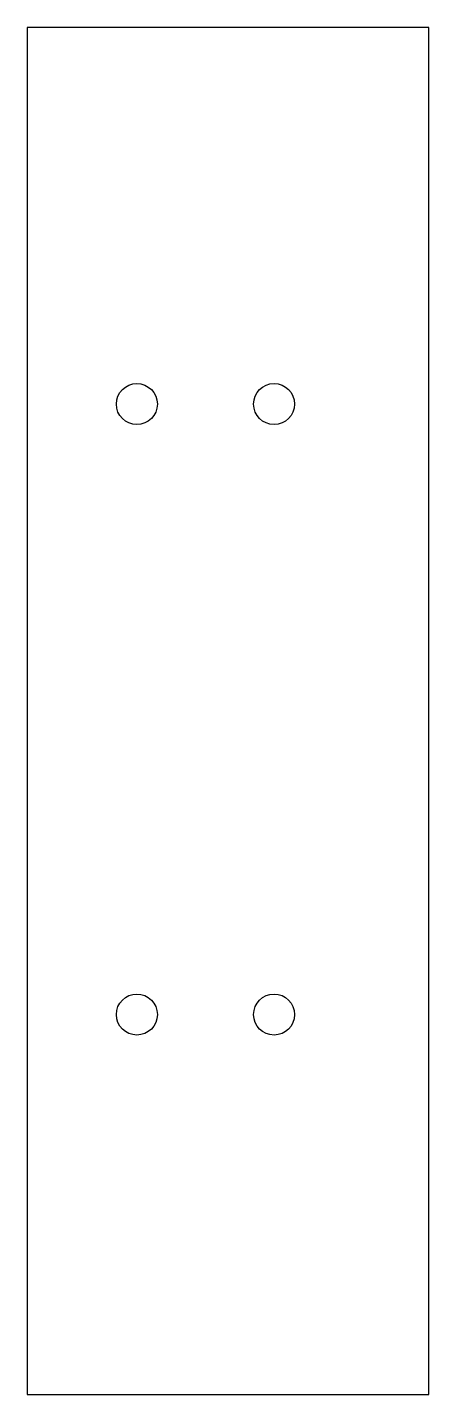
# Model space of a CAD drawing. Header units: millimetres. Extents: x 0 to 29, y -50 to 50.
import ezdxf

# ---------------------------------------------------------------- set-up
doc = ezdxf.new("R2010")
doc.units = ezdxf.units.MM

msp = doc.modelspace()

# ---------------------------------------------------------------- linework, layer by layer
msp.add_lwpolyline([(29.4, -50), (29.4, 50), (0, 50), (0, -50)], close=True)
for centre in [(8.025, 22.45), (18.075, 22.45), (8.025, -22.2), (18.075, -22.2)]:
    msp.add_circle(centre, 1.5)

doc.saveas('drawing.dxf')
